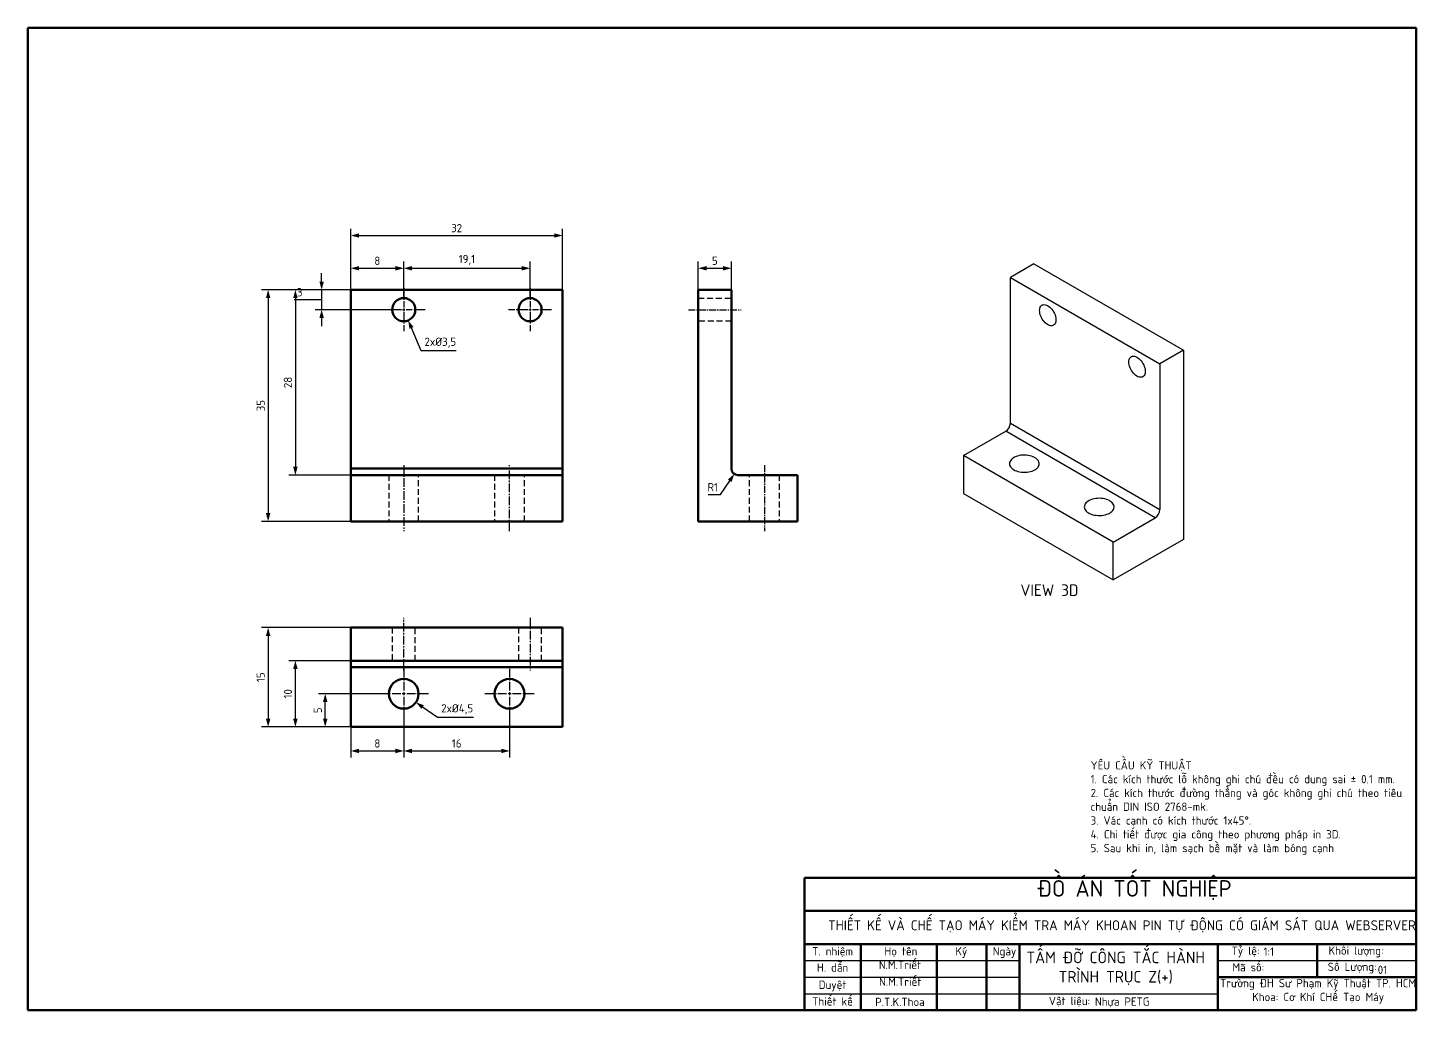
# Model space of a CAD drawing. Header units: millimetres. Extents: x -190 to 12889, y -227 to 3957.
# Drawn here: x 2926.2 to 3136.2, y 63 to 211.5 of the extents above; entities that cross this region are included whole.
import ezdxf

# ---------------------------------------------------------------- set-up
doc = ezdxf.new("R2010")
doc.units = ezdxf.units.MM
doc.header["$LTSCALE"] = 0.7
doc.header["$PDMODE"] = 35
doc.header["$PDSIZE"] = -4
doc.linetypes.add('CENTER2', pattern=[1.125, 0.75, -0.125, 0.125, -0.125])
doc.linetypes.add('HIDDEN', pattern=[9.525, 6.35, -3.175])
doc.layers.get('0').update_dxf_attribs({"color": 255})
for name, color, linetype, lineweight in [('AM_5', 10, 'Continuous', 25), ('AMC_Contour', 7, 'Continuous', 50), ('CON', 7, 'Continuous', 50), ('DIM', 94, 'Continuous', 25), ('KHUNGBV', 5, 'Continuous', 70), ('TEXT', 7, 'Continuous', 25)]:
    doc.layers.add(name, color=color, linetype=linetype, lineweight=lineweight)
doc.styles.add('TCVN-7284', font='tcvn+7284-2003r.ttf')
doc.dimstyles.new('TCVN_ISO-25_RadiusDia', dxfattribs={"dimtxt": 2.5, "dimasz": 2.5, "dimexe": 2, "dimexo": 0, "dimgap": 1, "dimtad": 1, "dimtoh": 1, "dimtxsty": 'TCVN-7284', "dimblk": 'Arrow', "dimcen": 0, "dimclrd": 256, "dimclre": 256, "dimclrt": 256, "dimadec": 0, "dimazin": 0, "dimtfac": 1, "dimtofl": 0, "dimtmove": 1, "dimatfit": 0, "dimldrblk": 'Arrow', "dimfxl": 1, "dimlwd": -1, "dimlwe": -1, "dimarcsym": 0})

# ---------------------------------------------------------------- blocks, each defined once
blk = doc.blocks.new('*U216')
at = {"layer": 'AM_5', "color": 0, "linetype": 'CENTER2', "ltscale": 2.5, "transparency": 16777216}
for p, q in [((0, 0.45), (0, 3.75)), ((-3.75, 0), (-0.45, 0)), ((0.45, 0), (3.75, 0)), ((0, -3.75), (0, -0.45))]:
    blk.add_line(p, q, dxfattribs=at)
at = {"layer": 'AM_5', "color": 0, "linetype": 'Continuous', "ltscale": 2.5, "transparency": 16777216}
for p, q in [((-0.225, 0), (0.225, 0)), ((0, -0.225), (0, 0.225))]:
    blk.add_line(p, q, dxfattribs=at)
blk = doc.blocks.new('*U217')
at = {"layer": 'AM_5', "color": 0, "linetype": 'CENTER2', "ltscale": 2.5, "transparency": 16777216}
for p, q in [((0, 0.45), (0, 3.75)), ((-3.75, 0), (-0.45, 0)), ((0.45, 0), (3.75, 0)), ((0, -3.75), (0, -0.45))]:
    blk.add_line(p, q, dxfattribs=at)
at = {"layer": 'AM_5', "color": 0, "linetype": 'Continuous', "ltscale": 2.5, "transparency": 16777216}
for p, q in [((-0.225, 0), (0.225, 0)), ((0, -0.225), (0, 0.225))]:
    blk.add_line(p, q, dxfattribs=at)
blk = doc.blocks.new('*U218')
at = {"layer": 'AM_5', "color": 0, "linetype": 'CENTER2', "ltscale": 2.5, "transparency": 16777216}
blk.add_line((0, 4), (0, -4), dxfattribs=at)
blk = doc.blocks.new('*U219')
at = {"layer": 'AM_5', "color": 0, "linetype": 'CENTER2', "ltscale": 2.5, "transparency": 16777216}
blk.add_line((0, -4), (0, 4), dxfattribs=at)
blk = doc.blocks.new('3D_Z+1')
at = {"layer": 'AM_5', "color": 2, "linetype": 'HIDDEN', "ltscale": 0.2}
for p, q in [((2709.9, 145.92), (2709.9, 140.92)), ((2713.4, 140.92), (2713.4, 145.92)), ((2729, 145.92), (2729, 140.92)), ((2732.5, 140.92), (2732.5, 145.92))]:
    blk.add_line(p, q, dxfattribs=at)
at = {"layer": 'CON'}
for p, q in [((2706.75, 155.92), (2738.75, 155.92)), ((2706.75, 155.92), (2706.75, 145.92)), ((2738.75, 155.92), (2738.75, 145.92)), ((2706.75, 140.92), (2706.75, 145.92)), ((2738.75, 145.92), (2706.75, 145.92)), ((2738.75, 140.92), (2738.75, 145.92)), ((2738.75, 140.92), (2706.75, 140.92))]:
    blk.add_line(p, q, dxfattribs=at)
for centre in [(2714.75, 150.92), (2730.75, 150.92)]:
    blk.add_circle(centre, 2.25, dxfattribs=at)
at = {"layer": 'AM_5', "linetype": 'CENTER2', "ltscale": 2.5}
for name, p in [('*U216', (2714.75, 150.92)), ('*U217', (2730.75, 150.92)), ('*U219', (2711.65, 143.42)), ('*U218', (2730.75, 143.42))]:
    blk.add_blockref(name, p, dxfattribs=at)
blk = doc.blocks.new('3D_Z+')
at = {"color": 5}
for p, q in [((2990.55, -133.54), (2987.02, -135.58)), ((2990.55, -133.54), (3013.18, -146.6)), ((2987.02, -157.62), (2987.02, -135.58)), ((2987.02, -135.58), (3009.64, -148.64)), ((3013.18, -146.6), (3009.64, -148.64)), ((3013.18, -146.6), (3013.18, -175.18)), ((3009.64, -148.64), (3009.64, -170.69)), ((2979.95, -162.52), (2986.31, -158.85)), ((3008.94, -171.91), (2986.31, -158.85)), ((2987.02, -157.62), (3009.64, -170.69)), ((3002.57, -175.59), (2979.95, -162.52)), ((2979.95, -162.52), (2979.95, -168.24)), ((2979.95, -168.24), (3002.57, -181.3)), ((3002.57, -175.59), (3008.94, -171.91)), ((3013.18, -175.18), (3002.57, -181.3)), ((3002.57, -181.3), (3002.57, -175.59))]:
    blk.add_line(p, q, dxfattribs=at)
at = {"color": 5, "flags": 128}
for points in [[(2991.44, -140.58), (2991.45, -140.39), (2991.48, -140.21), (2991.54, -140.06), (2991.62, -139.93), (2991.73, -139.83), (2991.85, -139.75), (2991.98, -139.71), (2992.13, -139.7), (2992.29, -139.71), (2992.46, -139.76), (2992.63, -139.84), (2992.8, -139.95), (2992.97, -140.08), (2993.14, -140.24), (2993.29, -140.41), (2993.44, -140.61), (2993.56, -140.81), (2993.67, -141.03), (2993.77, -141.25), (2993.84, -141.48), (2993.88, -141.69), (2993.91, -141.91), (2993.91, -142.1), (2993.88, -142.29), (2993.84, -142.45), (2993.77, -142.59), (2993.67, -142.71), (2993.56, -142.8), (2993.44, -142.86), (2993.29, -142.89), (2993.14, -142.89), (2992.97, -142.85), (2992.8, -142.79), (2992.63, -142.7), (2992.46, -142.58), (2992.29, -142.43), (2992.13, -142.26), (2991.98, -142.08), (2991.85, -141.88), (2991.73, -141.66), (2991.62, -141.44), (2991.54, -141.22), (2991.48, -141), (2991.45, -140.78), (2991.44, -140.58)], [(3004.94, -148.38), (3004.95, -148.18), (3004.99, -148.01), (3005.05, -147.86), (3005.13, -147.73), (3005.23, -147.62), (3005.35, -147.55), (3005.49, -147.51), (3005.64, -147.49), (3005.8, -147.51), (3005.96, -147.56), (3006.14, -147.64), (3006.31, -147.74), (3006.48, -147.88), (3006.64, -148.03), (3006.8, -148.21), (3006.94, -148.4), (3007.07, -148.61), (3007.18, -148.83), (3007.27, -149.05), (3007.34, -149.27), (3007.39, -149.49), (3007.41, -149.7), (3007.41, -149.9), (3007.39, -150.09), (3007.34, -150.25), (3007.27, -150.39), (3007.18, -150.51), (3007.07, -150.6), (3006.94, -150.66), (3006.8, -150.68), (3006.64, -150.68), (3006.48, -150.65), (3006.31, -150.59), (3006.14, -150.49), (3005.96, -150.37), (3005.8, -150.23), (3005.64, -150.06), (3005.49, -149.87), (3005.35, -149.67), (3005.23, -149.46), (3005.13, -149.24), (3005.05, -149.02), (3004.99, -148.8), (3004.95, -148.58), (3004.94, -148.38)], [(2990.73, -164.67), (2990.91, -164.55), (2991.07, -164.41), (2991.2, -164.27), (2991.29, -164.12), (2991.36, -163.97), (2991.39, -163.81), (2991.38, -163.65), (2991.34, -163.49), (2991.27, -163.33), (2991.17, -163.19), (2991.03, -163.05), (2990.87, -162.92), (2990.68, -162.8), (2990.47, -162.7), (2990.23, -162.61), (2989.98, -162.54), (2989.72, -162.49), (2989.45, -162.46), (2989.17, -162.45), (2988.9, -162.46), (2988.62, -162.48), (2988.36, -162.53), (2988.1, -162.59), (2987.87, -162.68), (2987.65, -162.77), (2987.45, -162.89), (2987.28, -163.01), (2987.14, -163.15), (2987.03, -163.3), (2986.95, -163.45), (2986.9, -163.61), (2986.89, -163.77), (2986.91, -163.93), (2986.96, -164.08), (2987.05, -164.24), (2987.17, -164.38), (2987.32, -164.51), (2987.5, -164.64), (2987.7, -164.75), (2987.92, -164.84), (2988.17, -164.92), (2988.42, -164.98), (2988.69, -165.02), (2988.97, -165.04), (2989.24, -165.04), (2989.52, -165.03), (2989.79, -164.99), (2990.05, -164.94), (2990.29, -164.86), (2990.52, -164.77), (2990.73, -164.67)], [(3002.04, -171.2), (3002.23, -171.08), (3002.38, -170.95), (3002.51, -170.8), (3002.61, -170.65), (3002.67, -170.5), (3002.7, -170.34), (3002.7, -170.18), (3002.66, -170.02), (3002.59, -169.87), (3002.48, -169.72), (3002.35, -169.58), (3002.18, -169.45), (3001.99, -169.33), (3001.78, -169.23), (3001.55, -169.14), (3001.3, -169.07), (3001.03, -169.02), (3000.76, -168.99), (3000.49, -168.98), (3000.21, -168.99), (2999.94, -169.01), (2999.67, -169.06), (2999.42, -169.12), (2999.18, -169.21), (2998.96, -169.31), (2998.77, -169.42), (2998.6, -169.54), (2998.45, -169.68), (2998.34, -169.83), (2998.26, -169.98), (2998.22, -170.14), (2998.2, -170.3), (2998.22, -170.46), (2998.28, -170.61), (2998.37, -170.77), (2998.49, -170.91), (2998.64, -171.05), (2998.81, -171.17), (2999.01, -171.28), (2999.24, -171.37), (2999.48, -171.45), (2999.74, -171.51), (3000, -171.55), (3000.28, -171.57), (3000.56, -171.58), (3000.83, -171.56), (3001.1, -171.52), (3001.36, -171.47), (3001.61, -171.39), (3001.84, -171.3), (3002.04, -171.2)]]:
    blk.add_lwpolyline(points, dxfattribs=at)
at = {"color": 5}
for centre in [(2985.48, -157.55), (3008.11, -170.62)]:
    blk.add_arc(centre, 1.54, 302.6055, 357.3945, dxfattribs=at)
blk = doc.blocks.new('Arrow')
at = {"layer": 'DIM'}
blk.add_solid([(-1, 0.27), (-1, -0.27), (0, 0)], dxfattribs=at)
blk = doc.blocks.new('*D260')
at = {"layer": 'Defpoints', "color": 0, "ltscale": 0.2, "transparency": 16777216}
for p in [(2983.02, 175.1), (2975.02, 171.84), (2983.02, 170.59)]:
    blk.add_point(p, dxfattribs=at)
at = {"layer": 'DIM', "ltscale": 0.2, "transparency": 16777216}
for p, q in [((2975.02, 171.84), (2975.02, 176.1)), ((2976.27, 175.1), (2981.77, 175.1)), ((2983.02, 170.59), (2983.02, 176.1))]:
    blk.add_line(p, q, dxfattribs=at)
at = {"layer": 'DIM', "ltscale": 0.2, "transparency": 16777216, "xscale": 1.25, "yscale": 1.25, "zscale": 1.25, "rotation": 180}
blk.add_blockref('Arrow', (2975.02, 175.1), dxfattribs=at)
at = {"layer": 'DIM', "ltscale": 0.2, "transparency": 16777216, "xscale": 1.25, "yscale": 1.25, "zscale": 1.25}
blk.add_blockref('Arrow', (2983.02, 175.1), dxfattribs=at)
at = {"layer": 'DIM', "ltscale": 0.2, "transparency": 16777216, "insert": (2979.02, 176.23), "char_height": 1.25, "attachment_point": 5, "style": 'TCVN-7284', "bg_fill": 3, "box_fill_scale": 1.1, "bg_fill_color": 256, "bg_fill_true_color": 13158600, "bg_fill_transparency": 0}
blk.add_mtext('8', dxfattribs=at)
blk = doc.blocks.new('*D261')
at = {"layer": 'Defpoints', "color": 0, "ltscale": 0.7, "transparency": 16777216}
for p in [(3002.12, 175.1), (2983.02, 170.59), (3002.12, 170.59)]:
    blk.add_point(p, dxfattribs=at)
at = {"layer": 'DIM', "ltscale": 0.7, "transparency": 16777216}
for p, q in [((2983.02, 170.59), (2983.02, 176.1)), ((2984.27, 175.1), (3000.87, 175.1)), ((3002.12, 170.59), (3002.12, 176.1))]:
    blk.add_line(p, q, dxfattribs=at)
at = {"layer": 'DIM', "ltscale": 0.7, "transparency": 16777216, "xscale": 1.25, "yscale": 1.25, "zscale": 1.25, "rotation": 180}
blk.add_blockref('Arrow', (2983.02, 175.1), dxfattribs=at)
at = {"layer": 'DIM', "ltscale": 0.7, "transparency": 16777216, "xscale": 1.25, "yscale": 1.25, "zscale": 1.25}
blk.add_blockref('Arrow', (3002.12, 175.1), dxfattribs=at)
at = {"layer": 'DIM', "ltscale": 0.7, "transparency": 16777216, "insert": (2992.57, 176.35), "char_height": 1.25, "attachment_point": 5, "style": 'TCVN-7284'}
blk.add_mtext('\\A1;19,1', dxfattribs=at)
blk = doc.blocks.new('*D262')
at = {"layer": 'Defpoints', "color": 0, "ltscale": 0.7, "transparency": 16777216}
for p in [(3007.02, 180.05), (2975.02, 171.84), (3007.02, 171.84)]:
    blk.add_point(p, dxfattribs=at)
at = {"layer": 'DIM', "ltscale": 0.7, "transparency": 16777216}
for p, q in [((2975.02, 171.84), (2975.02, 181.05)), ((3007.02, 171.84), (3007.02, 181.05)), ((2976.27, 180.05), (3005.77, 180.05))]:
    blk.add_line(p, q, dxfattribs=at)
at = {"layer": 'DIM', "ltscale": 0.7, "transparency": 16777216, "xscale": 1.25, "yscale": 1.25, "zscale": 1.25, "rotation": 180}
blk.add_blockref('Arrow', (2975.02, 180.05), dxfattribs=at)
at = {"layer": 'DIM', "ltscale": 0.7, "transparency": 16777216, "xscale": 1.25, "yscale": 1.25, "zscale": 1.25}
blk.add_blockref('Arrow', (3007.02, 180.05), dxfattribs=at)
at = {"layer": 'DIM', "ltscale": 0.7, "transparency": 16777216, "insert": (2991.02, 181.17), "char_height": 1.25, "attachment_point": 5, "style": 'TCVN-7284'}
blk.add_mtext('32', dxfattribs=at)
blk = doc.blocks.new('*D263')
at = {"layer": 'Defpoints', "color": 0, "ltscale": 0.2, "transparency": 16777216}
for p in [(2975.02, 171.84), (2970.6, 168.84), (2981.27, 168.84)]:
    blk.add_point(p, dxfattribs=at)
at = {"layer": 'DIM', "ltscale": 0.2, "transparency": 16777216}
for p, q in [((2970.6, 173.09), (2970.6, 174.34)), ((2968.1, 170.34), (2966.47, 170.34)), ((2970.6, 170.34), (2968.1, 170.34)), ((2975.02, 171.84), (2969.6, 171.84)), ((2970.6, 171.84), (2970.6, 168.84)), ((2981.27, 168.84), (2969.6, 168.84)), ((2970.6, 167.59), (2970.6, 166.34))]:
    blk.add_line(p, q, dxfattribs=at)
at = {"layer": 'DIM', "ltscale": 0.2, "transparency": 16777216, "xscale": 1.25, "yscale": 1.25, "zscale": 1.25}
for p, rotation in [((2970.6, 171.84), 270), ((2970.6, 168.84), 90)]:
    blk.add_blockref('Arrow', p, dxfattribs=dict(at, rotation=rotation))
at = {"layer": 'DIM', "ltscale": 0.2, "transparency": 16777216, "insert": (2967.29, 171.47), "char_height": 1.25, "attachment_point": 5, "style": 'TCVN-7284', "bg_fill": 3, "box_fill_scale": 1.1, "bg_fill_color": 256, "bg_fill_true_color": 13158600, "bg_fill_transparency": 0}
blk.add_mtext('3', dxfattribs=at)
blk = doc.blocks.new('*D264')
at = {"layer": 'Defpoints', "color": 0, "ltscale": 0.2, "transparency": 16777216}
for p in [(2975.02, 171.84), (2966.63, 143.84), (2975.02, 143.84)]:
    blk.add_point(p, dxfattribs=at)
at = {"layer": 'DIM', "ltscale": 0.2, "transparency": 16777216}
for p, q in [((2975.02, 171.84), (2965.63, 171.84)), ((2966.63, 170.59), (2966.63, 145.09)), ((2975.02, 143.84), (2965.63, 143.84))]:
    blk.add_line(p, q, dxfattribs=at)
at = {"layer": 'DIM', "ltscale": 0.2, "transparency": 16777216, "xscale": 1.25, "yscale": 1.25, "zscale": 1.25}
for p, rotation in [((2966.63, 171.84), 90), ((2966.63, 143.84), 270)]:
    blk.add_blockref('Arrow', p, dxfattribs=dict(at, rotation=rotation))
at = {"layer": 'DIM', "ltscale": 0.2, "transparency": 16777216, "insert": (2965.5, 157.84), "char_height": 1.25, "attachment_point": 5, "rotation": 90, "style": 'TCVN-7284', "bg_fill": 3, "box_fill_scale": 1.1, "bg_fill_color": 256, "bg_fill_true_color": 13158600, "bg_fill_transparency": 0}
blk.add_mtext('28', dxfattribs=at)
blk = doc.blocks.new('*D265')
at = {"layer": 'Defpoints', "color": 0, "ltscale": 0.7, "transparency": 16777216}
for p in [(2975.02, 171.84), (2962.51, 136.84), (2975.02, 136.84)]:
    blk.add_point(p, dxfattribs=at)
at = {"layer": 'DIM', "ltscale": 0.7, "transparency": 16777216}
for p, q in [((2975.02, 171.84), (2961.51, 171.84)), ((2962.51, 170.59), (2962.51, 138.09)), ((2975.02, 136.84), (2961.51, 136.84))]:
    blk.add_line(p, q, dxfattribs=at)
at = {"layer": 'DIM', "ltscale": 0.7, "transparency": 16777216, "xscale": 1.25, "yscale": 1.25, "zscale": 1.25}
for p, rotation in [((2962.51, 171.84), 90), ((2962.51, 136.84), 270)]:
    blk.add_blockref('Arrow', p, dxfattribs=dict(at, rotation=rotation))
at = {"layer": 'DIM', "ltscale": 0.7, "transparency": 16777216, "insert": (2961.38, 154.34), "char_height": 1.25, "attachment_point": 5, "rotation": 90, "style": 'TCVN-7284'}
blk.add_mtext('35', dxfattribs=at)
blk = doc.blocks.new('*D266')
at = {"layer": 'Defpoints', "color": 0, "ltscale": 0.2, "transparency": 16777216}
for p in [(2971.14, 110.78), (2980.77, 110.78), (2975.02, 105.78)]:
    blk.add_point(p, dxfattribs=at)
at = {"layer": 'DIM', "ltscale": 0.2, "transparency": 16777216}
for p, q in [((2980.77, 110.78), (2970.14, 110.78)), ((2971.14, 107.03), (2971.14, 109.53)), ((2975.02, 105.78), (2970.14, 105.78))]:
    blk.add_line(p, q, dxfattribs=at)
at = {"layer": 'DIM', "ltscale": 0.2, "transparency": 16777216, "xscale": 1.25, "yscale": 1.25, "zscale": 1.25}
for p, rotation in [((2971.14, 110.78), 90), ((2971.14, 105.78), 270)]:
    blk.add_blockref('Arrow', p, dxfattribs=dict(at, rotation=rotation))
at = {"layer": 'DIM', "ltscale": 0.2, "transparency": 16777216, "insert": (2970.02, 108.28), "char_height": 1.25, "attachment_point": 5, "rotation": 90, "style": 'TCVN-7284', "bg_fill": 3, "box_fill_scale": 1.1, "bg_fill_color": 256, "bg_fill_true_color": 13158600, "bg_fill_transparency": 0}
blk.add_mtext('5', dxfattribs=at)
blk = doc.blocks.new('*D267')
at = {"layer": 'Defpoints', "color": 0, "ltscale": 0.2, "transparency": 16777216}
for p in [(2966.63, 115.78), (2975.02, 115.78), (2975.02, 105.78)]:
    blk.add_point(p, dxfattribs=at)
at = {"layer": 'DIM', "ltscale": 0.2, "transparency": 16777216}
for p, q in [((2975.02, 115.78), (2965.63, 115.78)), ((2966.63, 107.03), (2966.63, 114.53)), ((2975.02, 105.78), (2965.63, 105.78))]:
    blk.add_line(p, q, dxfattribs=at)
at = {"layer": 'DIM', "ltscale": 0.2, "transparency": 16777216, "xscale": 1.25, "yscale": 1.25, "zscale": 1.25}
for p, rotation in [((2966.63, 115.78), 90), ((2966.63, 105.78), 270)]:
    blk.add_blockref('Arrow', p, dxfattribs=dict(at, rotation=rotation))
at = {"layer": 'DIM', "ltscale": 0.2, "transparency": 16777216, "insert": (2965.5, 110.78), "char_height": 1.25, "attachment_point": 5, "rotation": 90, "style": 'TCVN-7284', "bg_fill": 3, "box_fill_scale": 1.1, "bg_fill_color": 256, "bg_fill_true_color": 13158600, "bg_fill_transparency": 0}
blk.add_mtext('10', dxfattribs=at)
blk = doc.blocks.new('*D268')
at = {"layer": 'Defpoints', "color": 0, "ltscale": 0.2, "transparency": 16777216}
for p in [(2983.02, 108.53), (2975.02, 105.78), (2983.02, 102.14)]:
    blk.add_point(p, dxfattribs=at)
at = {"layer": 'DIM', "ltscale": 0.2, "transparency": 16777216}
for p, q in [((2983.02, 108.53), (2983.02, 101.14)), ((2975.02, 105.78), (2975.02, 101.14)), ((2976.27, 102.14), (2981.77, 102.14))]:
    blk.add_line(p, q, dxfattribs=at)
at = {"layer": 'DIM', "ltscale": 0.2, "transparency": 16777216, "xscale": 1.25, "yscale": 1.25, "zscale": 1.25, "rotation": 180}
blk.add_blockref('Arrow', (2975.02, 102.14), dxfattribs=at)
at = {"layer": 'DIM', "ltscale": 0.2, "transparency": 16777216, "xscale": 1.25, "yscale": 1.25, "zscale": 1.25}
blk.add_blockref('Arrow', (2983.02, 102.14), dxfattribs=at)
at = {"layer": 'DIM', "ltscale": 0.2, "transparency": 16777216, "insert": (2979.02, 103.27), "char_height": 1.25, "attachment_point": 5, "style": 'TCVN-7284', "bg_fill": 3, "box_fill_scale": 1.1, "bg_fill_color": 256, "bg_fill_true_color": 13158600, "bg_fill_transparency": 0}
blk.add_mtext('8', dxfattribs=at)
blk = doc.blocks.new('*D269')
at = {"layer": 'Defpoints', "color": 0, "ltscale": 0.2, "transparency": 16777216}
for p in [(2983.02, 108.53), (2999.02, 108.53), (2999.02, 102.14)]:
    blk.add_point(p, dxfattribs=at)
at = {"layer": 'DIM', "ltscale": 0.2, "transparency": 16777216}
for p, q in [((2983.02, 108.53), (2983.02, 101.14)), ((2999.02, 108.53), (2999.02, 101.14)), ((2984.27, 102.14), (2997.77, 102.14))]:
    blk.add_line(p, q, dxfattribs=at)
at = {"layer": 'DIM', "ltscale": 0.2, "transparency": 16777216, "xscale": 1.25, "yscale": 1.25, "zscale": 1.25, "rotation": 180}
blk.add_blockref('Arrow', (2983.02, 102.14), dxfattribs=at)
at = {"layer": 'DIM', "ltscale": 0.2, "transparency": 16777216, "xscale": 1.25, "yscale": 1.25, "zscale": 1.25}
blk.add_blockref('Arrow', (2999.02, 102.14), dxfattribs=at)
at = {"layer": 'DIM', "ltscale": 0.2, "transparency": 16777216, "insert": (2991.02, 103.27), "char_height": 1.25, "attachment_point": 5, "style": 'TCVN-7284', "bg_fill": 3, "box_fill_scale": 1.1, "bg_fill_color": 256, "bg_fill_true_color": 13158600, "bg_fill_transparency": 0}
blk.add_mtext('16', dxfattribs=at)
blk = doc.blocks.new('*D270')
at = {"layer": 'Defpoints', "color": 0, "ltscale": 0.2, "transparency": 16777216}
for p in [(3032.57, 175.1), (3027.57, 171.84), (3032.57, 171.84)]:
    blk.add_point(p, dxfattribs=at)
at = {"layer": 'DIM', "ltscale": 0.2, "transparency": 16777216}
for p, q in [((3027.57, 171.84), (3027.57, 176.1)), ((3028.82, 175.1), (3031.32, 175.1)), ((3032.57, 171.84), (3032.57, 176.1))]:
    blk.add_line(p, q, dxfattribs=at)
at = {"layer": 'DIM', "ltscale": 0.2, "transparency": 16777216, "xscale": 1.25, "yscale": 1.25, "zscale": 1.25, "rotation": 180}
blk.add_blockref('Arrow', (3027.57, 175.1), dxfattribs=at)
at = {"layer": 'DIM', "ltscale": 0.2, "transparency": 16777216, "xscale": 1.25, "yscale": 1.25, "zscale": 1.25}
blk.add_blockref('Arrow', (3032.57, 175.1), dxfattribs=at)
at = {"layer": 'DIM', "ltscale": 0.2, "transparency": 16777216, "insert": (3030.07, 176.23), "char_height": 1.25, "attachment_point": 5, "style": 'TCVN-7284', "bg_fill": 3, "box_fill_scale": 1.1, "bg_fill_color": 256, "bg_fill_true_color": 13158600, "bg_fill_transparency": 0}
blk.add_mtext('5', dxfattribs=at)
blk = doc.blocks.new('KHUNG_A3')
at = {"layer": 'CON', "color": 8, "linetype": 'Continuous', "ltscale": 0.66}
for p, q in [((296.71, 84.61), (296.71, 44.61)), ((296.71, 84.61), (481.71, 84.61)), ((296.71, 74.61), (481.71, 74.61)), ((296.71, 64.61), (481.71, 64.61)), ((313.71, 64.61), (313.71, 44.61)), ((336.71, 64.61), (336.71, 44.61)), ((351.71, 64.61), (351.71, 44.61)), ((361.71, 64.61), (361.71, 44.61)), ((421.71, 44.61), (421.71, 64.61)), ((451.71, 54.61), (451.71, 64.61)), ((421.71, 54.61), (481.71, 54.61))]:
    blk.add_line(p, q, dxfattribs=at)
at = {"layer": 'DIM', "color": 8, "linetype": 'Continuous', "ltscale": 0.66}
for p, q in [((296.71, 59.61), (361.71, 59.61)), ((421.71, 59.61), (481.71, 59.61)), ((296.71, 54.61), (361.71, 54.61)), ((296.71, 49.61), (421.71, 49.61))]:
    blk.add_line(p, q, dxfattribs=at)
at = {"layer": 'KHUNGBV', "color": 8, "linetype": 'Continuous', "ltscale": 0.66}
for p, q in [((481.71, 341.61), (61.71, 341.61)), ((61.71, 341.61), (61.71, 44.61)), ((481.71, 44.61), (481.71, 341.61)), ((61.71, 44.61), (481.71, 44.61))]:
    blk.add_line(p, q, dxfattribs=at)
at = {"color": 255, "attachment_point": 1, "style": 'TCVN-7284'}
for s, width, insert, char_height in [('{\\W1.485708; }ĐỒ ÁN TỐT NGHIỆP', 65.6643, (362.61, 83.93), 5), ('\\pxqc;T. nhiệm', 16.8827, (296.71, 63.68), 2.5), ('{\\W2.460912; }Họ tên', 16.8827, (317.11, 63.68), 2.5), ('{\\W4.544245; }Ký', 16.8827, (335.42, 63.68), 2.5), ('{\\W1.017842; }Ngày', 9.8035, (352.08, 63.68), 2.5), ('\\pxqc;Tỷ lệ:', 9.8035, (425.19, 63.83), 2.5), ('\\pxqc;Khối lượng:', 20.0073, (453.51, 63.88), 2.5), ('\\pxqc;H. dẫn', 16.8827, (296.71, 58.76), 2.5), ('\\pxqc;N.M.Triết', 16.8827, (317.11, 59.57), 2.5), ('{\\W0.286782; }Mã số:', 12.5818, (425.56, 58.85), 2.5), ('\\pxqc;Số Lượng:', 17.9691, (453.36, 58.98), 2.5), ('\\pxqc;N.M.Triết', 16.8827, (317.16, 54.47), 2.5), ('\\pxqc;Duyệt', 16.8827, (296.71, 53.54), 2.5), ('{\\W0.981773; }Trường ĐH Sư Phạm Kỹ Thuật TP. HCM\\P{\\W7.398439; }Khoa: Cơ Khí CHế Tạo Máy ', 61.6953, (420.88, 54.04), 2.5), ('\\pxqc;Thiết kế', 16.8827, (296.71, 48.52), 2.5), ('\\pxqc;P.T.K.Thoa', 16.8827, (317.11, 48.37), 2.5), ('\\pxi-3,l3,qc,t3;Vật liệu:', 59.8171, (346.92, 48.66), 2.5)]:
    blk.add_mtext_dynamic_manual_height_columns(s, width=width, gutter_width=88.6, heights=[0], dxfattribs=dict(at, insert=insert, char_height=char_height))
at = {"color": 255, "insert": (303.83, 71.79), "char_height": 3, "width": 178.521, "attachment_point": 1, "style": 'TCVN-7284'}
blk.add_mtext('THIẾT KẾ VÀ CHẾ TẠO MÁY KIỂM TRA MÁY KHOAN PIN TỰ ĐỘNG CÓ GIÁM SÁT QUA WEBSERVER\\P', dxfattribs=at)
blk = doc.blocks.new('*U749')
at = {"layer": 'AM_5', "color": 0, "linetype": 'CENTER2', "ltscale": 2.5, "transparency": 16777216}
for p, q in [((0, 0.35), (0, 3.25)), ((-3.25, 0), (-0.35, 0)), ((0.35, 0), (3.25, 0)), ((0, -3.25), (0, -0.35))]:
    blk.add_line(p, q, dxfattribs=at)
at = {"layer": 'AM_5', "color": 0, "linetype": 'Continuous', "ltscale": 2.5, "transparency": 16777216}
for p, q in [((-0.175, 0), (0.175, 0)), ((0, -0.175), (0, 0.175))]:
    blk.add_line(p, q, dxfattribs=at)
blk = doc.blocks.new('*U750')
at = {"layer": 'AM_5', "color": 0, "linetype": 'CENTER2', "ltscale": 2.5, "transparency": 16777216}
for p, q in [((0, 0.35), (0, 3.25)), ((-3.25, 0), (-0.35, 0)), ((0.35, 0), (3.25, 0)), ((0, -3.25), (0, -0.35))]:
    blk.add_line(p, q, dxfattribs=at)
at = {"layer": 'AM_5', "color": 0, "linetype": 'Continuous', "ltscale": 2.5, "transparency": 16777216}
for p, q in [((-0.175, 0), (0.175, 0)), ((0, -0.175), (0, 0.175))]:
    blk.add_line(p, q, dxfattribs=at)
blk = doc.blocks.new('*U751')
at = {"layer": 'AM_5', "color": 0, "linetype": 'CENTER2', "ltscale": 2.5, "transparency": 16777216}
blk.add_line((0, -5), (0, 5), dxfattribs=at)
blk = doc.blocks.new('*U752')
at = {"layer": 'AM_5', "color": 0, "linetype": 'CENTER2', "ltscale": 2.5, "transparency": 16777216}
blk.add_line((0, 5), (0, -5), dxfattribs=at)
blk = doc.blocks.new('*U753')
at = {"layer": 'AM_5', "color": 0, "linetype": 'CENTER2', "ltscale": 2, "transparency": 16777216}
blk.add_line((0, 5), (0, -5), dxfattribs=at)
blk = doc.blocks.new('*U754')
at = {"layer": 'AM_5', "color": 0, "linetype": 'CENTER2', "ltscale": 2, "transparency": 16777216}
blk.add_line((-4, 0), (4, 0), dxfattribs=at)
blk = doc.blocks.new('*D755')
at = {"layer": 'Defpoints', "color": 0, "ltscale": 0.2, "transparency": 16777216}
for p in [(3033.01, 144.01), (3033.57, 144.84)]:
    blk.add_point(p, dxfattribs=at)
at = {"layer": 'DIM', "ltscale": 0.2, "transparency": 16777216}
for p, q in [((3030.94, 140.88), (3032.32, 142.97)), ((3029.07, 140.88), (3030.94, 140.88))]:
    blk.add_line(p, q, dxfattribs=at)
at = {"layer": 'DIM', "ltscale": 0.2, "transparency": 16777216, "xscale": 1.25, "yscale": 1.25, "zscale": 1.25, "rotation": 56.45744764987748}
blk.add_blockref('Arrow', (3033.01, 144.01), dxfattribs=at)
at = {"layer": 'DIM', "ltscale": 0.2, "transparency": 16777216, "insert": (3029.75, 142.01), "char_height": 1.25, "attachment_point": 5, "style": 'TCVN-7284', "bg_fill": 3, "box_fill_scale": 1.1, "bg_fill_color": 256, "bg_fill_true_color": 13158600, "bg_fill_transparency": 0}
blk.add_mtext('R1', dxfattribs=at)
blk = doc.blocks.new('*D756')
at = {"layer": 'Defpoints', "color": 0, "ltscale": 0.2, "transparency": 16777216}
for p in [(2982.34, 170.45), (2983.7, 167.23)]:
    blk.add_point(p, dxfattribs=at)
at = {"layer": 'DIM', "linetype": 'ByBlock', "ltscale": 0.2, "transparency": 16777216}
for p, q in [((2985.64, 162.6), (2984.18, 166.08)), ((2990.96, 162.6), (2985.64, 162.6))]:
    blk.add_line(p, q, dxfattribs=at)
at = {"layer": 'DIM', "ltscale": 0.2, "transparency": 16777216, "xscale": 1.250000000000297, "yscale": 1.250000000000297, "zscale": 1.250000000000297, "rotation": 112.8198717346371}
blk.add_blockref('Arrow', (2983.7, 167.23), dxfattribs=at)
at = {"layer": 'DIM', "ltscale": 0.2, "transparency": 16777216, "insert": (2988.55, 163.85), "char_height": 1.25, "attachment_point": 5, "style": 'TCVN-7284', "bg_fill": 3, "box_fill_scale": 1.1, "bg_fill_color": 256, "bg_fill_true_color": 13158600, "bg_fill_transparency": 0}
blk.add_mtext('2x%%C3,5', dxfattribs=at)
blk = doc.blocks.new('*D757')
at = {"layer": 'Defpoints', "color": 0, "ltscale": 0.2, "transparency": 16777216}
for p in [(2981.18, 112.08), (2984.86, 109.49)]:
    blk.add_point(p, dxfattribs=at)
at = {"layer": 'DIM', "linetype": 'ByBlock', "ltscale": 0.2, "transparency": 16777216}
for p, q in [((2988.13, 107.19), (2985.88, 108.77)), ((2993.57, 107.19), (2988.13, 107.19))]:
    blk.add_line(p, q, dxfattribs=at)
at = {"layer": 'DIM', "ltscale": 0.2, "transparency": 16777216, "xscale": 1.250000000000297, "yscale": 1.250000000000297, "zscale": 1.250000000000297, "rotation": 144.8722618109121}
blk.add_blockref('Arrow', (2984.86, 109.49), dxfattribs=at)
at = {"layer": 'DIM', "ltscale": 0.2, "transparency": 16777216, "insert": (2991.1, 108.44), "char_height": 1.25, "attachment_point": 5, "style": 'TCVN-7284', "bg_fill": 3, "box_fill_scale": 1.1, "bg_fill_color": 256, "bg_fill_true_color": 13158600, "bg_fill_transparency": 0}
blk.add_mtext('2x%%C4,5', dxfattribs=at)
blk = doc.blocks.new('*D916')
at = {"layer": 'Defpoints', "color": 0, "ltscale": 0.2, "transparency": 16777216}
for p in [(2975.02, 120.78), (2962.51, 105.78), (2975.02, 105.78)]:
    blk.add_point(p, dxfattribs=at)
at = {"layer": 'DIM', "ltscale": 0.2, "transparency": 16777216}
for p, q in [((2975.02, 120.78), (2961.51, 120.78)), ((2962.51, 119.53), (2962.51, 107.03)), ((2975.02, 105.78), (2961.51, 105.78))]:
    blk.add_line(p, q, dxfattribs=at)
at = {"layer": 'DIM', "ltscale": 0.2, "transparency": 16777216, "xscale": 1.25, "yscale": 1.25, "zscale": 1.25}
for p, rotation in [((2962.51, 120.78), 90), ((2962.51, 105.78), 270)]:
    blk.add_blockref('Arrow', p, dxfattribs=dict(at, rotation=rotation))
at = {"layer": 'DIM', "ltscale": 0.2, "transparency": 16777216, "insert": (2961.38, 113.28), "char_height": 1.25, "attachment_point": 5, "rotation": 90, "style": 'TCVN-7284', "bg_fill": 3, "box_fill_scale": 1.1, "bg_fill_color": 256, "bg_fill_true_color": 13158600, "bg_fill_transparency": 0}
blk.add_mtext('15', dxfattribs=at)

msp = doc.modelspace()

# ---------------------------------------------------------------- linework, layer by layer
at = {"layer": 'AM_5', "color": 2, "linetype": 'HIDDEN', "ltscale": 0.2}
for p, q in [((3027.5652, 170.592), (3032.5652, 170.592)), ((3032.5652, 167.092), (3027.5652, 167.092)), ((2980.7697, 143.842), (2980.7697, 136.842)), ((2985.2697, 136.842), (2985.2697, 143.842)), ((2996.7697, 143.842), (2996.7697, 136.842)), ((3001.2697, 136.842), (3001.2697, 143.842)), ((3035.3152, 136.842), (3035.3152, 143.842)), ((3039.8152, 143.842), (3039.8152, 136.842))]:
    msp.add_line(p, q, dxfattribs=at)
at = {"layer": 'CON'}
for p, q in [((2975.0197, 171.842), (3007.0197, 171.842)), ((2975.0197, 143.842), (2975.0197, 171.842)), ((3007.0197, 171.842), (3007.0197, 143.842)), ((3027.5652, 171.842), (3032.5652, 171.842)), ((3027.5652, 171.842), (3027.5652, 136.842)), ((3032.5652, 171.842), (3032.5652, 144.842)), ((3007.0197, 143.842), (2975.0197, 143.842)), ((2975.0197, 143.842), (2975.0197, 136.842)), ((3007.0197, 136.842), (3007.0197, 143.842)), ((3042.5652, 143.842), (3033.5652, 143.842)), ((3042.5652, 136.842), (3042.5652, 143.842)), ((2975.0197, 136.842), (3007.0197, 136.842)), ((3027.5652, 136.842), (3042.5652, 136.842))]:
    msp.add_line(p, q, dxfattribs=at)
for centre in [(2983.0197, 168.842), (3002.1197, 168.842)]:
    msp.add_circle(centre, 1.75, dxfattribs=at)
msp.add_arc((3033.5652, 144.842), 1, 180, 270, dxfattribs=at)

# ---------------------------------------------------------------- block references
at = {"layer": 'AM_5', "linetype": 'CENTER2', "ltscale": 2.5, "rotation": 180}
for name, p in [('*U750', (2983.0197, 168.842)), ('*U749', (3002.1197, 168.842))]:
    msp.add_blockref(name, p, dxfattribs=at)
at = {"layer": 'AM_5', "linetype": 'CENTER2', "ltscale": 2}
for name, p in [('*U754', (3030.0652, 168.842)), ('*U753', (3037.5652, 140.342))]:
    msp.add_blockref(name, p, dxfattribs=at)
at = {"layer": 'AM_5', "linetype": 'CENTER2', "ltscale": 2.5}
for name, p in [('*U752', (2983.0197, 140.342)), ('*U751', (2999.0197, 140.342))]:
    msp.add_blockref(name, p, dxfattribs=at)
at = {"layer": 'AM_5', "rotation": 180}
msp.add_blockref('3D_Z+1', (5713.7656, 261.7036), dxfattribs=at)
at = {"layer": 'DIM'}
msp.add_blockref('3D_Z+', (87.7504, 309.3051), dxfattribs=at)

# ---------------------------------------------------------------- texts
at = {"insert": (3076.2887, 127.3172), "char_height": 1.75, "width": 32.832125, "attachment_point": 1, "style": 'TCVN-7284'}
msp.add_mtext('VIEW 3D', dxfattribs=at)
at = {"ltscale": 0.7, "char_height": 1.25, "attachment_point": 1, "style": 'TCVN-7284'}
for s, width, insert in [('1:1', 2.250018, (3113.0648, 72.4318)), ('01', 2.250018, (3130.3366, 69.6805)), ('Nhựa PETG', 10.564303, (3087.5596, 64.8854))]:
    msp.add_mtext_dynamic_manual_height_columns(s, width=width, gutter_width=6.25, heights=[0], dxfattribs=dict(at, insert=insert))
at = {"layer": 'AMC_Contour', "color": 255, "insert": (3090.7031, 69.283), "char_height": 1.75, "attachment_point": 5, "style": 'TCVN-7284'}
msp.add_mtext_dynamic_manual_height_columns('TẤM ĐỠ CÔNG TẮC HÀNH TRÌNH TRỤC Z(+)', width=32.908881, gutter_width=8.75, heights=[0], dxfattribs=at)
at = {"layer": 'TEXT', "ltscale": 0.7, "insert": (3086.9033, 100.5867), "char_height": 1.25, "attachment_point": 1, "style": 'TCVN-7284'}
msp.add_mtext_dynamic_manual_height_columns('YÊU CẦU KỸ THUẬT\\P1. Các kích thước lỗ không ghi chú đều có dung sai ± 0.1 mm. \\P2. Các kích thước đường thẳng và góc không ghi chú theo tiêu chuẩn DIN ISO 2768-mk.\\P3. Vác cạnh có kích thước 1x45°.\\P4. Chi tiết được gia công theo phương pháp in 3D.\\P5. Sau khi in, làm sạch bề mặt và làm bóng cạnh', width=51.603963, gutter_width=861.0456, heights=[0], dxfattribs=at)

# ---------------------------------------------------------------- next in the draw order: dimensions: what is measured, and where the dimension line sits
at = {"layer": 'DIM', "ltscale": 0.2}
for base, p1, p2, picture, middle in [((2983.0197, 175.1032), (2975.0197, 171.842), (2983.0197, 170.592), '*D260', (2979.0197, 176.2282)), ((3032.5652, 175.1032), (3027.5652, 171.842), (3032.5652, 171.842), '*D270', (3030.0652, 176.2282))]:
    dim = msp.add_linear_dim(base=base, p1=p1, p2=p2, dimstyle='TCVN_ISO-25_RadiusDia', override={"dimscale": 0.5, "dimtfill": 1, "dimarcsym": 1}, dxfattribs=at)
    dim.commit()
    dim.dimension.update_dxf_attribs({"geometry": picture, "text_midpoint": middle})
dim = msp.add_linear_dim(base=(2971.1422, 110.7815), p1=(2975.0197, 105.7815), p2=(2980.7697, 110.7815), angle=90, dimstyle='TCVN_ISO-25_RadiusDia', override={"dimscale": 0.5, "dimtfill": 1, "dimarcsym": 1}, dxfattribs=at)
dim.commit()
dim.dimension.update_dxf_attribs({"geometry": '*D266', "text_midpoint": (2970.0172, 108.2815)})

# ---------------------------------------------------------------- next in the draw order: dimensions: what is measured, and where the dimension line sits
at = {"layer": 'DIM', "ltscale": 0.7}
dim = msp.add_linear_dim(base=(3007.0197, 180.0466), p1=(2975.0197, 171.842), p2=(3007.0197, 171.842), dimstyle='TCVN_ISO-25_RadiusDia', override={"dimscale": 0.5, "dimtp": 0.15, "dimtm": 0.15}, dxfattribs=at)
dim.commit()
dim.dimension.update_dxf_attribs({"geometry": '*D262', "text_midpoint": (2991.0197, 180.0466), "dimtype": 160})
dim = msp.add_linear_dim(base=(3002.1197, 175.1032), p1=(2983.0197, 170.592), p2=(3002.1197, 170.592), dimstyle='TCVN_ISO-25_RadiusDia', override={"dimscale": 0.5, "dimtp": 0.26, "dimtm": 0.16, "dimtmove": 1, "dimtolj": 1}, dxfattribs=at)
dim.commit()
dim.dimension.update_dxf_attribs({"geometry": '*D261', "text_midpoint": (2992.5697, 176.3532)})
at = {"layer": 'DIM', "ltscale": 0.2}
dim = msp.add_linear_dim(base=(2966.627, 115.7815), p1=(2975.0197, 105.7815), p2=(2975.0197, 115.7815), angle=90, dimstyle='TCVN_ISO-25_RadiusDia', override={"dimscale": 0.5, "dimtfill": 1, "dimarcsym": 1}, dxfattribs=at)
dim.commit()
dim.dimension.update_dxf_attribs({"geometry": '*D267', "text_midpoint": (2965.502, 110.7815)})

# ---------------------------------------------------------------- next in the draw order: linework, layer by layer
at = {"layer": 'CON'}
msp.add_line((2975.0197, 114.7815), (3007.0197, 114.7815), dxfattribs=at)

# ---------------------------------------------------------------- next in the draw order: dimensions: what is measured, and where the dimension line sits
at = {"layer": 'DIM', "ltscale": 0.2}
dim = msp.add_linear_dim(base=(2970.5997, 168.842), p1=(2975.0197, 171.842), p2=(2981.2697, 168.842), angle=90, dimstyle='TCVN_ISO-25_RadiusDia', override={"dimscale": 0.5, "dimtfill": 1, "dimarcsym": 1}, dxfattribs=at)
dim.commit()
dim.dimension.update_dxf_attribs({"geometry": '*D263', "text_midpoint": (2967.5997, 171.467)})
dim = msp.add_linear_dim(base=(2983.0197, 102.1403), p1=(2975.0197, 105.7815), p2=(2983.0197, 108.5315), dimstyle='TCVN_ISO-25_RadiusDia', override={"dimscale": 0.5, "dimtfill": 1, "dimarcsym": 1}, dxfattribs=at)
dim.commit()
dim.dimension.update_dxf_attribs({"geometry": '*D268', "text_midpoint": (2979.0197, 103.2653)})

# ---------------------------------------------------------------- next in the draw order: dimensions: what is measured, and where the dimension line sits
dim = msp.add_linear_dim(base=(2966.627, 143.842), p1=(2975.0197, 171.842), p2=(2975.0197, 143.842), angle=90, dimstyle='TCVN_ISO-25_RadiusDia', override={"dimscale": 0.5, "dimtfill": 1, "dimarcsym": 1}, dxfattribs=at)
dim.commit()
dim.dimension.update_dxf_attribs({"geometry": '*D264', "text_midpoint": (2965.502, 157.842)})
dim = msp.add_linear_dim(base=(2999.0197, 102.1403), p1=(2983.0197, 108.5315), p2=(2999.0197, 108.5315), dimstyle='TCVN_ISO-25_RadiusDia', override={"dimscale": 0.5, "dimtmove": 1, "dimtfill": 1, "dimarcsym": 1}, dxfattribs=at)
dim.commit()
dim.dimension.update_dxf_attribs({"geometry": '*D269', "text_midpoint": (2991.0197, 103.2653)})

# ---------------------------------------------------------------- next in the draw order: linework, layer by layer
at = {"layer": 'CON'}
msp.add_line((3007.0197, 144.842), (2975.0197, 144.842), dxfattribs=at)
at = {"layer": 'DIM', "ltscale": 0.2}
msp.add_line((2975.0197, 143.842), (3007.0197, 143.842), dxfattribs=at)

# ---------------------------------------------------------------- next in the draw order: block references
at = {"layer": 'DIM', "xscale": 0.5, "yscale": 0.5, "zscale": 0.5}
msp.add_blockref('KHUNG_A3', (2895.2972, 40.6451), dxfattribs=at)

# ---------------------------------------------------------------- next in the draw order: dimensions: what is measured, and where the dimension line sits
at = {"layer": 'DIM', "ltscale": 0.7}
dim = msp.add_linear_dim(base=(2962.5097, 136.842), p1=(2975.0197, 171.842), p2=(2975.0197, 136.842), angle=90, dimstyle='TCVN_ISO-25_RadiusDia', override={"dimscale": 0.5, "dimtp": 0.15, "dimtm": 0.15}, dxfattribs=at)
dim.commit()
dim.dimension.update_dxf_attribs({"geometry": '*D265', "text_midpoint": (2961.3847, 154.342)})

# ---------------------------------------------------------------- next in the draw order: dimensions: what is measured, and where the dimension line sits
at = {"layer": 'DIM', "ltscale": 0.2}
dim = msp.add_diameter_dim_2p(p1=(2982.341, 170.455), p2=(2983.6984, 167.2289), dimstyle='TCVN_ISO-25_RadiusDia', override={"dimscale": 0.5, "dimpost": '2x%%C<>', "dimtfill": 1, "dimarcsym": 1}, dxfattribs=at)
dim.commit()
dim.dimension.update_dxf_attribs({"geometry": '*D756', "text_midpoint": (2985.6449, 162.6031), "dimtype": 163})
dim = msp.add_radius_dim(center=(3033.5652, 144.842), mpoint=(3033.0126, 144.0085), dimstyle='TCVN_ISO-25_RadiusDia', override={"dimscale": 0.5, "dimtfill": 1, "dimarcsym": 1}, dxfattribs=at)
dim.commit()
dim.dimension.update_dxf_attribs({"geometry": '*D755', "text_midpoint": (3029.753, 142.008)})
dim = msp.add_linear_dim(base=(2962.5097, 105.7815), p1=(2975.0197, 120.7815), p2=(2975.0197, 105.7815), angle=90, dimstyle='TCVN_ISO-25_RadiusDia', override={"dimscale": 0.5, "dimtfill": 1, "dimarcsym": 1}, dxfattribs=at)
dim.commit()
dim.dimension.update_dxf_attribs({"geometry": '*D916', "text_midpoint": (2961.3847, 113.2815)})
dim = msp.add_diameter_dim_2p(p1=(2981.1795, 112.0762), p2=(2984.8599, 109.4869), dimstyle='TCVN_ISO-25_RadiusDia', override={"dimscale": 0.5, "dimpost": '2x%%C<>', "dimtfill": 1, "dimarcsym": 1}, dxfattribs=at)
dim.commit()
dim.dimension.update_dxf_attribs({"geometry": '*D757', "text_midpoint": (2991.1002, 108.4353)})

doc.saveas('drawing.dxf')
